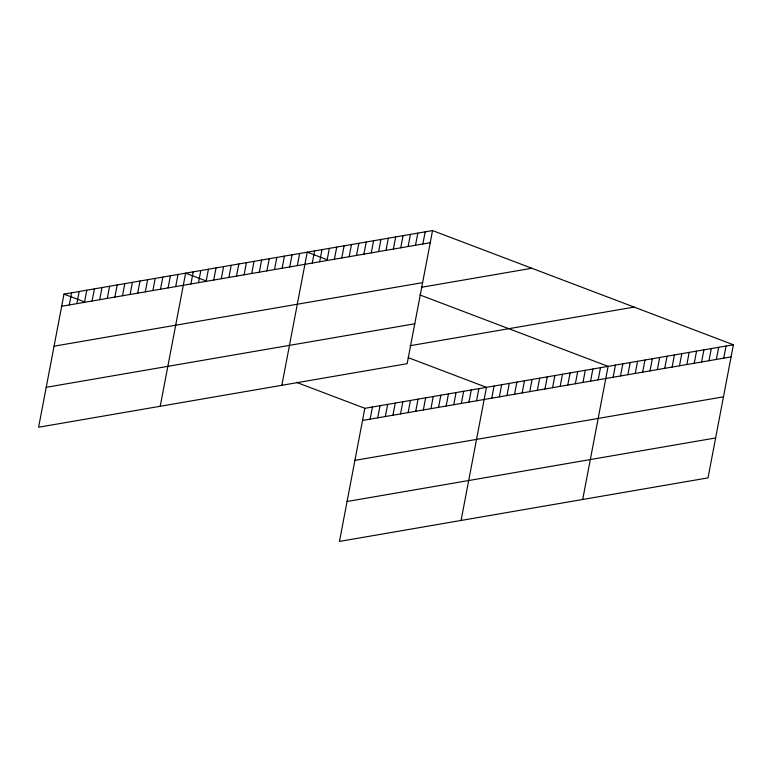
<?xml version="1.0" encoding="UTF-8"?>
<svg xmlns="http://www.w3.org/2000/svg" width="772" height="772" viewBox="0 0 772 772"><rect width="100%" height="100%" fill="white"/><g stroke="black" fill="none" stroke-linecap="round" stroke-linejoin="round"><path stroke-width="1.16" d="M432.552 230.577L63.989 294.122L38.6 427.234L407.153 363.689L432.552 230.577L733.4 344.766L708.011 477.878L339.448 541.423L364.847 408.311L733.4 344.766M69.277 304.95L71.593 292.81M76.882 303.637L79.198 291.498M84.486 302.325L86.792 290.185M92.08 301.012L94.396 288.882M99.684 299.71L102.001 287.57M107.289 298.397L109.605 286.258M114.883 297.085L117.199 284.945M122.487 295.772L124.803 283.633M130.092 294.46L132.408 282.32M137.696 293.148L140.002 281.018M145.29 291.845L147.606 279.705M152.895 290.533L155.211 278.393M160.499 289.22L162.815 277.08M168.093 287.908L170.409 275.768M175.698 286.595L178.014 274.465M160.219 406.265L185.618 273.153L205.468 280.69M190.906 283.98L193.222 271.84M198.5 282.668L200.816 270.528M206.105 281.355L208.421 269.216M213.709 280.043L216.025 267.903M221.303 278.731L223.619 266.601M228.908 277.428L231.224 265.288M236.512 276.115L238.828 263.976M244.116 274.803L246.432 262.663M251.711 273.491L254.027 261.351M259.315 272.178L261.631 260.048M266.919 270.875L269.235 258.736M274.514 269.563L276.83 257.423M282.118 268.251L284.434 256.111M289.722 266.938L292.038 254.799M297.326 265.626L299.642 253.486M281.848 385.286L307.237 252.183L327.096 259.72M312.293 263.049L314.609 250.91M319.666 261.776L321.982 249.636M327.038 260.502L329.354 248.372M334.411 259.238L336.727 247.098M341.784 257.964L344.1 245.824M349.147 256.69L351.463 244.55M356.519 255.426L358.835 243.286M363.892 254.152L366.208 242.012M371.264 252.878L373.58 240.739M378.637 251.604L380.953 239.474M386.01 250.34L388.326 238.201M393.382 249.067L395.689 236.927M400.745 247.793L403.061 235.653M370.126 419.138L372.442 407.008M408.118 246.529L410.434 234.389M377.73 417.835L380.046 405.696M415.49 245.255L417.806 233.115M385.334 416.523L387.65 404.383M422.863 243.981L425.179 231.841M392.938 415.211L395.245 403.071M400.533 413.898L402.849 401.758M408.137 412.586L410.453 400.456M415.741 411.283L418.057 399.143M423.336 409.971L425.652 397.831M430.94 408.658L433.256 396.518M438.544 407.346L440.86 395.206M446.148 406.033L448.464 393.894M453.743 404.721L456.059 392.591M461.347 403.418L463.663 391.279M468.951 402.106L471.267 389.966M476.546 400.793L478.862 388.654M461.077 520.453L486.466 387.341L408.147 357.619M491.754 398.169L494.07 386.039M499.359 396.866L501.675 384.726M506.953 395.553L509.269 383.414M514.557 394.241L516.873 382.101M522.162 392.929L524.477 380.789M529.756 391.616L532.072 379.477M537.36 390.304L539.676 378.174M544.964 389.001L547.28 376.861M552.569 387.689L554.885 375.549M560.163 386.376L562.479 374.237M567.767 385.064L570.083 372.924M575.372 383.752L577.688 371.622M582.966 382.449L585.282 370.309M590.57 381.136L592.886 368.997M598.175 379.824L600.491 367.684M582.696 499.484L608.095 366.372L419.949 294.962M613.142 377.238L615.458 365.108M620.514 375.974L622.83 363.834M627.887 374.7L630.203 362.56M635.259 373.426L637.576 361.286M642.632 372.162L644.948 360.022M650.005 370.888L652.321 358.748M657.377 369.614L659.693 357.475M664.74 368.34L667.056 356.21M672.113 367.076L674.429 354.937M679.485 365.803L681.801 353.663M686.858 364.529L689.174 352.399M694.231 363.265L696.547 351.125M701.603 361.991L703.919 349.851M708.976 360.717L711.282 348.577M716.339 359.453L718.655 347.313M723.711 358.179L726.027 346.039M61.673 306.262L430.236 242.717M54.059 346.184L422.622 282.629M421.261 287.319L531.831 268.26M46.214 387.312L414.776 323.767M409.99 345.731L634.121 307.082M362.531 420.45L731.084 356.905M354.917 460.373L723.47 396.827M347.062 501.501L715.625 437.956M63.989 294.122L83.849 301.659M296.448 382.352L364.847 408.311"/></g></svg>
